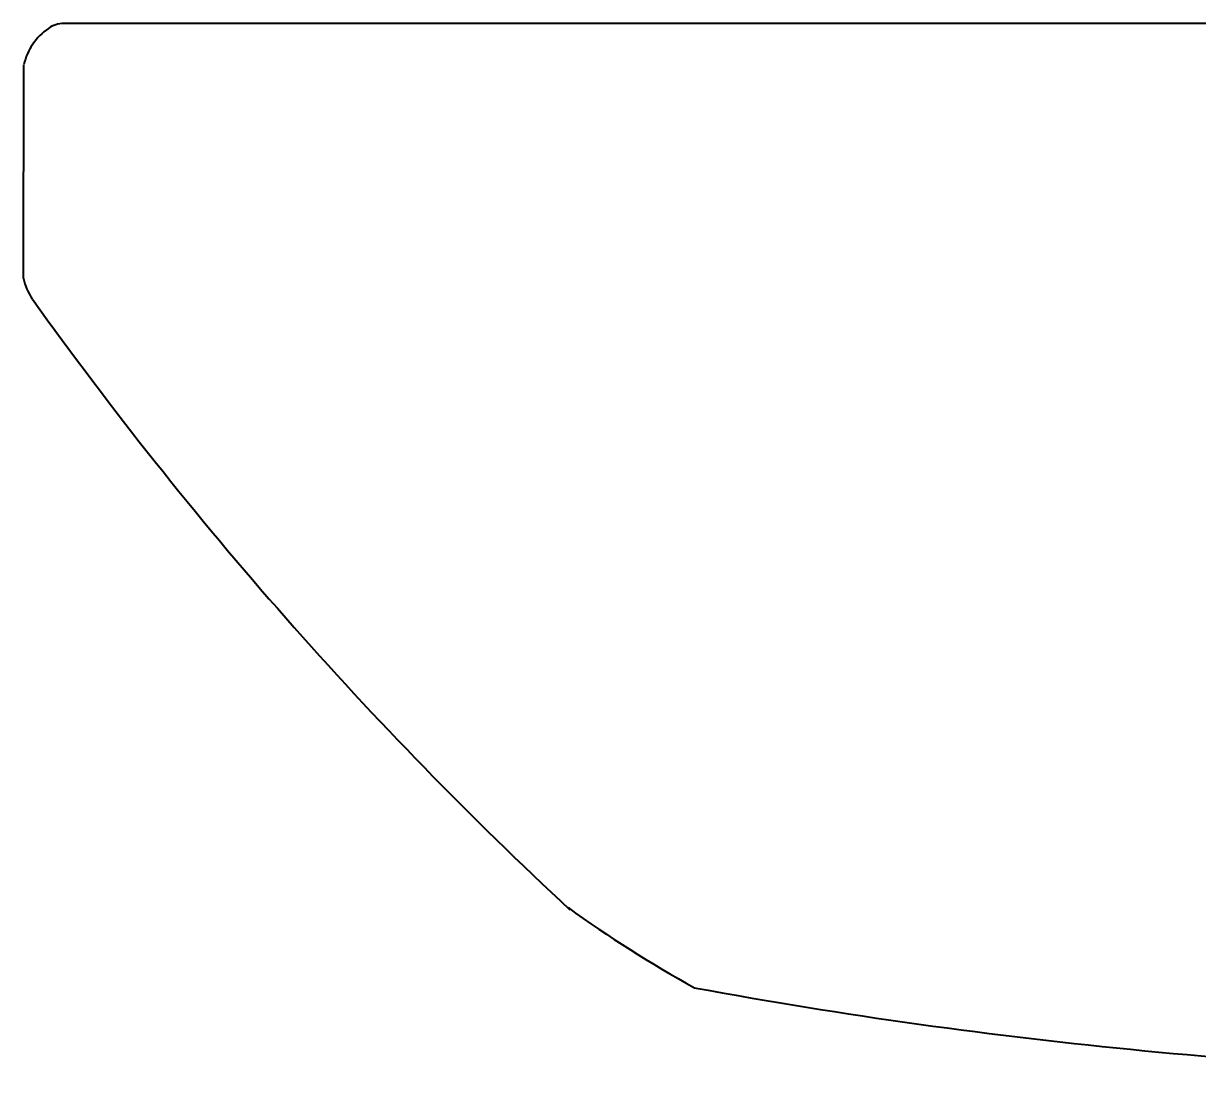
# Model space of a CAD drawing. Extents: x 60939 to 67572, y 58046 to 61508.
# Drawn here: x 62450.9 to 62637.8, y 59490.1 to 59657.2 of the extents above; entities that cross this region are included whole.
import ezdxf

# ---------------------------------------------------------------- set-up
doc = ezdxf.new("R2010")
doc.units = 0
doc.header["$MEASUREMENT"] = 0
doc.layers.add('OUT-LINE', color=132, linetype='CONTINUOUS', lineweight=40)
doc.layers.add('OUTLINE', color=11, linetype='CONTINUOUS', lineweight=40)

msp = doc.modelspace()

# ---------------------------------------------------------------- linework, layer by layer
at = {"layer": 'OUT-LINE', "color": 0}
for p, q in [((62895.94, 59657.21, -0.13), (62457.07, 59657.21, -0.13)), ((62450.92, 59616.66, -0.7), (62450.97, 59650.67, -0.13))]:
    msp.add_line(p, q, dxfattribs=at)
for centre, radius, start, end in [((62457.21, 59653.38, -0.13), 3.83, 88.2683, 127.3596), ((62460.3, 59648.55, -0.13), 9.56, 124.4719, 167.1801), ((62460.25, 59618.75, -0.7), 9.56, 192.6397, 213.9938), ((62977.1, 59989.16, -0.42), 645.43, 215.60421, 227.10569), ((62658.68, 59685.52, -0.13), 207.86, 234.3395, 240.9006)]:
    msp.add_arc(centre, radius, start, end, dxfattribs=at)
at = {"layer": 'OUTLINE', "color": 0}
msp.add_arc((62708.81, 60324.04, -0.13), 833.96, 259.55244, 269.49217, dxfattribs=at)

doc.saveas('drawing.dxf')
